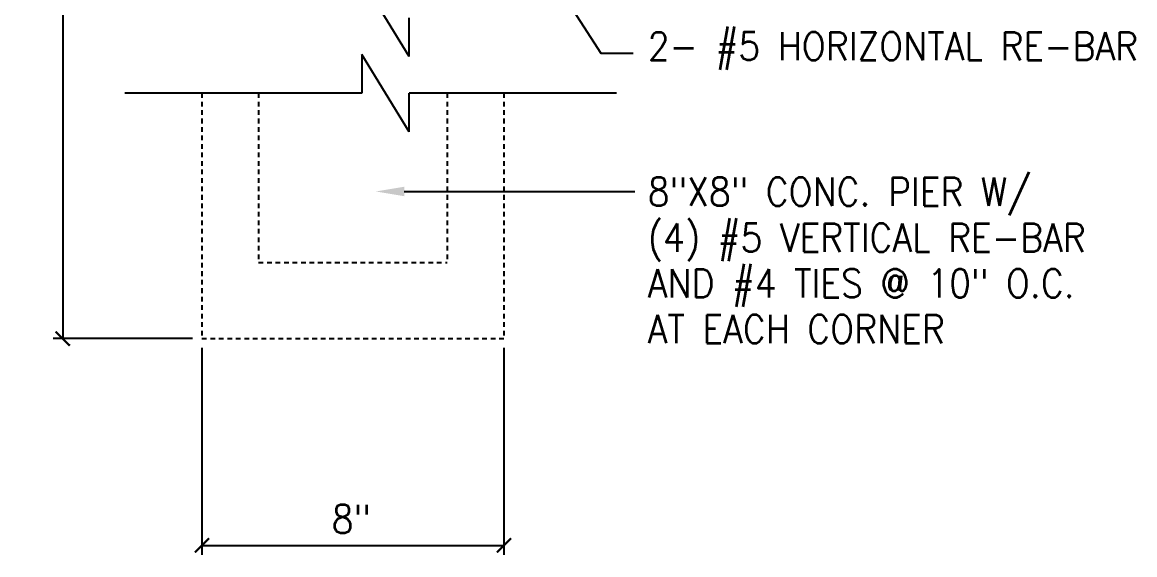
# Model space of a CAD drawing. Extents: x 10 to 698, y 9 to 300.
# Drawn here: x 633.5 to 662.97, y 116.29 to 130.42 of the extents above; entities that cross this region are included whole.
import ezdxf

# ---------------------------------------------------------------- set-up
doc = ezdxf.new("R2010")
doc.units = 0
doc.header["$LTSCALE"] = 0.5
doc.header["$MEASUREMENT"] = 0
doc.linetypes.add('HIDDEN', pattern=[0.375, 0.25, -0.125])
doc.layers.get('0').update_dxf_attribs({"linetype": 'CONTINUOUS'})
doc.layers.get('DEFPOINTS').update_dxf_attribs({"linetype": 'CONTINUOUS'})
for name, color, linetype in [('A-ANNO-DIMS', 7, 'CONTINUOUS'), ('A-ANNO-NOTE', 7, 'CONTINUOUS'), ('A-ANNO-SYMB', 7, 'CONTINUOUS'), ('A-DETL-MBND', 2, 'CONTINUOUS')]:
    doc.layers.add(name, color=color, linetype=linetype)
doc.styles.add('NOTE', font='romans.shx', dxfattribs={"width": 0.9})
doc.dimstyles.new('A1-8', dxfattribs={"dimscale": 8, "dimtxt": 0.09375, "dimasz": 0.046875, "dimexe": 0.03125, "dimexo": 0.03125, "dimgap": 0.03125, "dimtad": 1, "dimdec": 8, "dimzin": 3, "dimdsep": 46, "dimlunit": 4, "dimtxsty": 'Standard', "dimblk1": 'ARCHTICK', "dimblk2": 'ARCHTICK', "dimsah": 1, "dimcen": 0.09375, "dimclrd": 256, "dimclre": 256, "dimclrt": 256, "dimadec": 0, "dimazin": 0, "dimtfac": 1, "dimtdec": 8, "dimtmove": 2, "dimatfit": 3, "dimldrblk": 'ARCHTICK', "dimfxl": 0, "dimtolj": 1, "dimtzin": 3, "dimarcsym": 0})

# ---------------------------------------------------------------- blocks, each defined once
blk = doc.blocks.new('_ARCHTICK')
at = {"color": 0, "linetype": 'ByBlock'}
blk.add_lwpolyline([(-0.5, -0.5, 0.15, 0.15, 0), (0.5, 0.5, 0.15, 0.15, 0)], format="xyseb", dxfattribs=at)
blk = doc.blocks.new('*D8')
at = {"linetype": 'ByBlock'}
for p, q in [((638.011, 146.779), (634.322, 146.779)), ((634.572, 146.779), (634.572, 122.029)), ((638.011, 122.029), (634.322, 122.029))]:
    blk.add_line(p, q, dxfattribs=at)
at = {"layer": 'DEFPOINTS', "color": 0, "linetype": 'ByBlock'}
for p in [(638.261, 146.779), (634.572, 122.029), (638.261, 122.029)]:
    blk.add_point(p, dxfattribs=at)
at = {"linetype": 'ByBlock', "xscale": 0.375, "yscale": 0.375, "zscale": 0.375}
for p, rotation in [((634.572, 146.779), 90), ((634.572, 122.029), 270)]:
    blk.add_blockref('_ARCHTICK', p, dxfattribs=dict(at, rotation=rotation))
at = {"linetype": 'ByBlock', "style": 'NOTE', "width": 0.9}
blk.add_text('3\'-4" MIN.', height=0.75, rotation=90, dxfattribs=at).set_placement((634.251, 131.608))
blk = doc.blocks.new('*D9')
at = {"linetype": 'ByBlock'}
for p, q in [((638.261, 121.779), (638.261, 116.293)), ((646.261, 121.779), (646.261, 116.293)), ((638.261, 116.543), (646.261, 116.543))]:
    blk.add_line(p, q, dxfattribs=at)
at = {"layer": 'DEFPOINTS', "color": 0, "linetype": 'ByBlock'}
for p in [(638.261, 122.029), (646.261, 122.029), (646.261, 116.543)]:
    blk.add_point(p, dxfattribs=at)
at = {"linetype": 'ByBlock', "xscale": 0.375, "yscale": 0.375, "zscale": 0.375, "rotation": 180}
blk.add_blockref('_ARCHTICK', (638.261, 116.543), dxfattribs=at)
at = {"linetype": 'ByBlock', "xscale": 0.375, "yscale": 0.375, "zscale": 0.375}
blk.add_blockref('_ARCHTICK', (646.261, 116.543), dxfattribs=at)
at = {"linetype": 'ByBlock', "style": 'NOTE', "width": 0.9}
blk.add_text('8"', height=0.75, dxfattribs=at).set_placement((641.698, 116.865))

msp = doc.modelspace()

# ---------------------------------------------------------------- linework, layer by layer
at = {"layer": 'A-ANNO-NOTE'}
msp.add_line((643.62046848, 125.92974525), (649.73120004, 125.92974525), dxfattribs=at)
at = {"layer": 'A-ANNO-NOTE', "flags": 128}
msp.add_lwpolyline([(645.01067965, 135.52339847), (648.82616802, 129.59834841), (649.68915175, 129.59834841)], dxfattribs=at)
at = {"layer": 'A-ANNO-NOTE', "linetype": 'Continuous', "extrusion": (-1.22461e-16, 1.22461e-16, -1)}
msp.add_solid([(-643.62046848, 125.80474525), (-642.87046848, 125.92974525), (-643.62046848, 126.05474525)], dxfattribs=at)
at = {"layer": 'A-ANNO-SYMB'}
for p, q in [((643.75262428, 129.50719855), (642.50096775, 131.56606413)), ((643.75262428, 129.50719855), (643.75262428, 130.53663134)), ((643.75262428, 127.50719855), (642.50096775, 129.56606413)), ((642.50096775, 129.56606413), (642.50096775, 128.53663134)), ((642.50096775, 128.53663134), (636.2159343, 128.53663134)), ((649.2441064, 128.53663134), (643.75262428, 128.53663134)), ((643.75262428, 127.50719855), (643.75262428, 128.53663134))]:
    msp.add_line(p, q, dxfattribs=at)
at = {"layer": 'A-DETL-MBND', "linetype": 'HIDDEN'}
for p, q in [((638.26087003, 128.53663134), (638.26087003, 122.02896613)), ((639.76087003, 128.53663134), (639.76087003, 124.04429655)), ((644.76087003, 128.53663134), (644.76087003, 124.04429655)), ((646.26087003, 128.53663134), (646.26087003, 122.02896613)), ((639.76087003, 124.04429655), (644.76087003, 124.04429655)), ((638.26087003, 122.02896613), (646.26087003, 122.02896613))]:
    msp.add_line(p, q, dxfattribs=at)

# ---------------------------------------------------------------- texts
at = {"layer": 'A-ANNO-NOTE', "style": 'NOTE', "width": 0.9}
for s, p in [('2- #5 HORIZONTAL RE-BAR', (650.07260476, 129.40820656)), ('8"X8" CONC. PIER W/', (650.07260476, 125.54639848)), ('(4) #5 VERTICAL RE-BAR', (650.07260476, 124.33211276)), ('AND #4 TIES @ 10" O.C.', (650.07260476, 123.11782705)), ('AT EACH CORNER', (650.07260476, 121.90354133))]:
    msp.add_text(s, height=0.75, dxfattribs=at).set_placement(p)

# ---------------------------------------------------------------- dimensions: what is measured, and where the dimension line sits
at = {"layer": 'A-ANNO-DIMS'}
dim = msp.add_linear_dim(base=(634.57199507, 122.02896613), p1=(638.26087003, 146.77896613), p2=(638.26087003, 122.02896613), angle=90, text='3\'-4" MIN.', dimstyle='A1-8', dxfattribs=at)
dim.commit()
dim.dimension.update_dxf_attribs({"geometry": '*D8', "text_midpoint": (633.87556649, 134.40396613)})
dim = msp.add_linear_dim(base=(646.2608700261, 116.5432910063), p1=(638.2608700261, 122.0289661335), p2=(646.2608700261, 122.0289661335), dimstyle='A1-8', dxfattribs=at)
dim.commit()
dim.dimension.update_dxf_attribs({"geometry": '*D9', "text_midpoint": (642.2608700261, 117.2397195777)})

doc.saveas('drawing.dxf')
